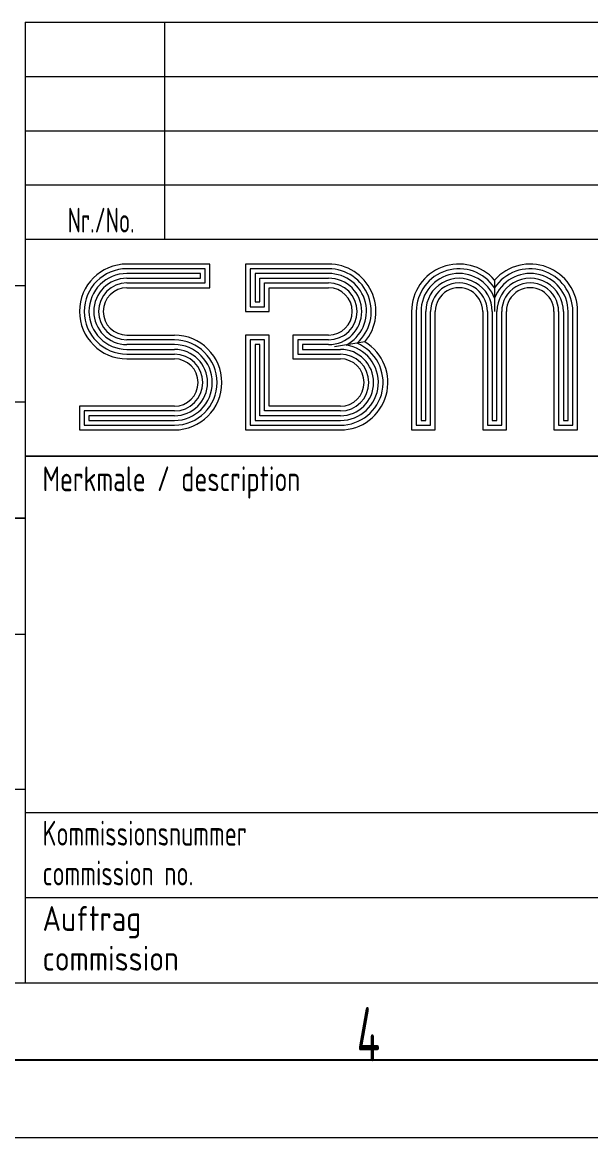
# Model space of a CAD drawing. Header units: millimetres. Extents: x 0 to 841, y 0 to 594.
# Drawn here: x 655.8 to 692.5, y 0 to 72 of the extents above; entities that cross this region are included whole.
import ezdxf

# ---------------------------------------------------------------- set-up
doc = ezdxf.new("R2010")
doc.units = ezdxf.units.MM
doc.layers.add('1', color=7, linetype='Continuous', true_color=0xffffff)
doc.layers.add('101', color=7, linetype='Continuous', true_color=0xffffff)
doc.styles.add('iso-1', font='isocp.shx')

# ---------------------------------------------------------------- blocks, each defined once
blk = doc.blocks.new('ISO16016', base_point=(631, 47.5))
at = {"layer": '1', "color": 4, "linetype": 'Continuous', "lineweight": 18}
for p, q in [((631, 55), (656, 55)), ((631, 55), (631, 47.5)), ((656, 55), (656, 47.5)), ((631, 47.5), (656, 47.5))]:
    blk.add_line(p, q, dxfattribs=at)
at = {"layer": '1', "color": 1, "linetype": 'Continuous', "lineweight": 13, "insert": (643.654, 48.664), "char_height": 1.2, "attachment_point": 8, "line_spacing_factor": 0.963855, "style": 'iso-1'}
blk.add_mtext('\\W0.6940;Schutzvermerk nach\\PProtected Endorsement regarding\\PISO 16016', dxfattribs=at)
blk = doc.blocks.new('Nach Kontur fertigen', base_point=(631, 40))
at = {"layer": '1', "color": 4, "linetype": 'Continuous', "lineweight": 18}
for p, q in [((631, 47.5), (656, 47.5)), ((631, 40), (631, 47.5)), ((656, 47.5), (656, 40)), ((656, 40), (631, 40))]:
    blk.add_line(p, q, dxfattribs=at)
at = {"layer": '1', "color": 1, "linetype": 'Continuous', "lineweight": 13, "insert": (643.5, 41.045), "char_height": 1.2, "attachment_point": 8, "line_spacing_factor": 0.963855, "style": 'iso-1'}
blk.add_mtext('\\W0.7060;Fehlende Maße nach Kontur fertigen\\Pmissing dimensiones after outline\\Pmanufacture.', dxfattribs=at)
blk = doc.blocks.new('ISO9013 - Thermisches Schneiden', base_point=(631, 32.5))
at = {"layer": '1', "color": 4, "linetype": 'Continuous', "lineweight": 18}
for p, q in [((631, 40), (631, 32.5)), ((631, 40), (656, 40)), ((656, 40), (656, 32.5)), ((631, 32.5), (656, 32.5))]:
    blk.add_line(p, q, dxfattribs=at)
at = {"layer": '1', "color": 1, "linetype": 'Continuous', "lineweight": 13, "insert": (643.064, 33.548), "char_height": 1.2, "attachment_point": 8, "line_spacing_factor": 0.963855, "style": 'iso-1'}
blk.add_mtext('\\W0.6723;Thermisches Schneiden\\PThermal cutting\\PEN ISO 9013 -', dxfattribs=at)
at = {"layer": '1', "color": 3, "linetype": 'Continuous', "lineweight": 13, "insert": (648.968, 33.374), "char_height": 1.2, "attachment_point": 7, "line_spacing_factor": 0.963855, "style": 'iso-1'}
blk.add_mtext('\\W0.6756;331', dxfattribs=at)
blk = doc.blocks.new('ISO9013 - Thermisches Schneiden [SBM]', base_point=(631, 32.5))
at = {"layer": '1', "color": 18, "linetype": 'Continuous', "lineweight": 25}
blk.add_blockref('ISO9013 - Thermisches Schneiden', (631, 32.5), dxfattribs=at)
blk = doc.blocks.new('ISO13920 - Allg_Tol_ f_ Schweißkonst_', base_point=(631, 22.5))
at = {"layer": '1', "color": 4, "linetype": 'Continuous', "lineweight": 18}
for p, q in [((631, 32.5), (656, 32.5)), ((631, 32.5), (631, 22.5)), ((656, 32.5), (656, 22.5)), ((631, 22.5), (656, 22.5))]:
    blk.add_line(p, q, dxfattribs=at)
at = {"layer": '1', "color": 1, "linetype": 'Continuous', "lineweight": 13, "insert": (643.231, 23.109), "char_height": 1.2, "attachment_point": 8, "line_spacing_factor": 0.963855, "style": 'iso-1'}
blk.add_mtext('\\W0.6988;Allgemeintoleranzen f.\\PSchweißkonstruktion\\PGeneral tolerances for\\Pwelded structure\\PEN ISO 13920 -', dxfattribs=at)
at = {"layer": '1', "color": 3, "linetype": 'Continuous', "lineweight": 13, "insert": (649.834, 22.778), "char_height": 1.2, "attachment_point": 7, "line_spacing_factor": 0.963855, "style": 'iso-1'}
blk.add_mtext('\\W0.6994;BF', dxfattribs=at)
blk = doc.blocks.new('ISO13920 - Allg_ Tol_ f_ Schweißkonst_ [SBM]', base_point=(631, 22.5))
at = {"layer": '1', "color": 18, "linetype": 'Continuous', "lineweight": 25}
blk.add_blockref('ISO13920 - Allg_Tol_ f_ Schweißkonst_', (631, 22.5), dxfattribs=at)

msp = doc.modelspace()

# ---------------------------------------------------------------- linework, layer by layer
at = {"layer": '1', "color": 4, "linetype": 'Continuous', "lineweight": 18}
for p, q in [((656, 72), (656, 10)), ((656, 72), (831, 72)), ((656, 58), (831, 58)), ((656, 58), (729, 58)), ((656, 58), (656, 44)), ((656, 44), (831, 44)), ((729, 44), (656, 44)), ((656, 21), (831, 21)), ((656, 10), (831, 10)), ((841, 0), (0, 0))]:
    msp.add_line(p, q, dxfattribs=at)
at = {"layer": '1', "color": 1, "linetype": 'Continuous', "lineweight": 13}
for p, q in [((665, 58), (665, 72)), ((656, 68.5), (831, 68.5)), ((656, 65), (831, 65)), ((656, 61.5), (831, 61.5)), ((656, 15.5), (729, 15.5)), ((25, 10), (831, 10))]:
    msp.add_line(p, q, dxfattribs=at)
at = {"layer": '1', "color": 1, "linetype": 'Continuous', "lineweight": 18}
for p, q in [((667.9198624, 56.395881), (662.5648624, 56.395881)), ((667.9198624, 54.865881), (667.9198624, 56.395881)), ((670.2148624, 56.395881), (670.2148624, 53.335881)), ((675.5698624, 56.395881), (670.2148624, 56.395881)), ((667.6138624, 56.089881), (662.5648624, 56.089881)), ((667.3078624, 55.783881), (662.5648624, 55.783881)), ((662.5648624, 55.477882), (667.3078624, 55.477881)), ((667.3078624, 55.477881), (667.3078624, 55.783881)), ((667.6138624, 55.171881), (667.6138624, 56.089881)), ((675.5698624, 56.089881), (670.5208624, 56.089881)), ((670.5208624, 56.089881), (670.5208624, 53.641881)), ((675.5698624, 55.783881), (670.8268624, 55.783881)), ((670.8268624, 55.783881), (670.8268624, 53.947881)), ((671.1328624, 55.477881), (675.5698624, 55.477881)), ((671.1328624, 53.947881), (671.1328624, 55.477881)), ((662.5648624, 55.171882), (667.6138624, 55.171881)), ((662.5648624, 54.865881), (667.9198624, 54.865881)), ((671.4388624, 55.171881), (675.5698624, 55.171881)), ((671.4388624, 53.641881), (671.4388624, 55.171881)), ((671.7448624, 54.865881), (675.5698624, 54.865881)), ((671.7448624, 53.335881), (671.7448624, 54.865881)), ((686.2798624, 55.359881), (686.2798624, 53.335881)), ((670.2148624, 53.335881), (671.7448624, 53.335881)), ((670.5208624, 53.641881), (671.4388624, 53.641881)), ((670.8268624, 53.947881), (671.1328624, 53.947881)), ((680.9248624, 53.335881), (680.9248624, 45.685881)), ((681.2308624, 53.335881), (681.2308624, 45.991881)), ((681.5368624, 53.335881), (681.5368624, 46.297881)), ((681.8428624, 46.297881), (681.8428624, 53.335881)), ((682.1488624, 45.991881), (682.1488624, 53.335881)), ((682.4548624, 45.685881), (682.4548624, 53.335881)), ((685.5148624, 53.335881), (685.5148624, 45.685881)), ((685.8208624, 53.335881), (685.8208624, 45.991881)), ((686.1268624, 53.335881), (686.1268624, 46.297881)), ((686.4328624, 46.297881), (686.4328624, 53.335881)), ((686.7388624, 45.991881), (686.7388624, 53.335881)), ((687.0448624, 45.685881), (687.0448624, 53.335881)), ((690.1048624, 53.335881), (690.1048624, 45.685881)), ((690.4108624, 53.335881), (690.4108624, 45.991881)), ((690.7168624, 53.335881), (690.7168624, 46.297881)), ((691.0228624, 46.297881), (691.0228624, 53.335881)), ((691.3288624, 45.991881), (691.3288624, 53.335881)), ((691.6348624, 45.685881), (691.6348624, 53.335881)), ((662.5648624, 51.805881), (665.6248624, 51.805881)), ((665.6248624, 51.499882), (662.5648624, 51.499881)), ((665.6248624, 51.193882), (662.5648624, 51.193881)), ((670.2148624, 51.805881), (670.2148624, 45.685881)), ((671.7448624, 51.805881), (670.2148624, 51.805881)), ((670.5208624, 51.499881), (670.5208624, 45.991881)), ((671.4388624, 51.499881), (670.5208624, 51.499881)), ((670.8268624, 51.193881), (670.8268624, 46.297881)), ((671.1328624, 51.193881), (670.8268624, 51.193881)), ((671.1328624, 46.603881), (671.1328624, 51.193881)), ((671.4388624, 46.909881), (671.4388624, 51.499881)), ((671.7448624, 47.215881), (671.7448624, 51.805881)), ((673.2748624, 51.805881), (673.2748624, 50.275881)), ((675.5698624, 51.805881), (673.2748624, 51.805881)), ((675.5698624, 51.499882), (673.5808624, 51.499881)), ((673.5808624, 51.499881), (673.5808624, 50.581881)), ((675.5698624, 51.193882), (673.8868624, 51.193881)), ((673.8868624, 51.193881), (673.8868624, 50.887881)), ((677.9128484, 51.367628), (675.9523624, 51.040882)), ((662.5648624, 50.887882), (665.6248624, 50.887881)), ((662.5648624, 50.581882), (665.6248624, 50.581881)), ((673.5808624, 50.581881), (676.3348624, 50.581881)), ((673.8868624, 50.887881), (676.3348624, 50.887881)), ((662.5648624, 50.275881), (665.6248624, 50.275881)), ((673.2748624, 50.275881), (676.3348624, 50.275881)), ((659.5048624, 47.215881), (659.5048624, 45.685881)), ((665.6248624, 47.215881), (659.5048624, 47.215881)), ((665.6248624, 46.909882), (659.8108624, 46.909881)), ((659.8108624, 46.909881), (659.8108624, 45.991881)), ((676.3348624, 46.909882), (671.4388624, 46.909881)), ((676.3348624, 47.215881), (671.7448624, 47.215881)), ((665.6248624, 46.603882), (660.1168624, 46.603881)), ((660.1168624, 46.603881), (660.1168624, 46.297881)), ((660.1168624, 46.297881), (665.6248624, 46.297881)), ((670.8268624, 46.297881), (676.3348624, 46.297881)), ((676.3348624, 46.603882), (671.1328624, 46.603881)), ((681.5368624, 46.297881), (681.8428624, 46.297881)), ((686.1268624, 46.297881), (686.4328624, 46.297881)), ((690.7168624, 46.297881), (691.0228624, 46.297881)), ((659.5048624, 45.685881), (665.6248624, 45.685881)), ((659.8108624, 45.991881), (665.6248624, 45.991881)), ((670.2148624, 45.685881), (676.3348624, 45.685881)), ((670.5208624, 45.991881), (676.3348624, 45.991881)), ((680.9248624, 45.685881), (682.4548624, 45.685881)), ((681.2308624, 45.991881), (682.1488624, 45.991881)), ((685.5148624, 45.685881), (687.0448624, 45.685881)), ((685.8208624, 45.991881), (686.7388624, 45.991881)), ((690.1048624, 45.685881), (691.6348624, 45.685881)), ((690.4108624, 45.991881), (691.3288624, 45.991881))]:
    msp.add_line(p, q, dxfattribs=at)
at = {"layer": '1', "color": 4, "linetype": 'Continuous', "lineweight": 25}
msp.add_line((836, 5), (20, 5), dxfattribs=at)
at = {"layer": '1', "color": 1, "linetype": 'Continuous', "lineweight": 18}
for centre, radius, start, end in [((662.5648624, 53.335881), 3.06, 90, 270), ((675.5698624, 53.335881), 3.060001, 319.967672, 90), ((683.9848624, 53.335881), 3.06, 41.409621, 180.000008), ((688.5748624, 53.335881), 3.06, 359.999992, 138.590379), ((662.5648624, 53.335881), 2.754, 90, 270), ((662.5648624, 53.335881), 2.448, 90, 270), ((662.5648624, 53.335881), 2.142, 90, 270), ((675.5698624, 53.335881), 2.754, 311.808807, 90), ((675.5698624, 53.335881), 2.448, 297.577827, 90), ((675.5698624, 53.335881), 2.142, 270, 90), ((683.9848624, 53.335881), 2.754, 33.557308, 180.000009), ((683.9848624, 53.335881), 2.448, 20.364127, 180.00001), ((683.9848624, 53.335881), 2.142, 359.999989, 180.000011), ((688.5748624, 53.335881), 2.754, 359.999991, 146.442692), ((688.5748624, 53.335881), 2.448, 359.99999, 159.635873), ((688.5748624, 53.335881), 2.142, 359.999989, 180.000011), ((662.5648624, 53.335881), 1.836, 90, 270), ((662.5648624, 53.335881), 1.53, 90, 270), ((675.5698624, 53.335881), 1.836, 270, 90), ((675.5698624, 53.335881), 1.53, 270, 90), ((683.9848624, 53.335881), 1.836, 359.999987, 180.000013), ((683.9848624, 53.335881), 1.53, 359.999984, 180.000016), ((688.5748624, 53.335881), 1.836, 359.999987, 180.000013), ((688.5748624, 53.335881), 1.53, 359.999984, 180.000016), ((665.6248624, 48.745881), 3.06, 270, 90), ((665.6248624, 48.745881), 2.754, 270, 90), ((665.6248624, 48.745881), 2.448, 270, 90), ((676.3348624, 48.745881), 3.06, 270, 58.956963), ((676.3348624, 48.745881), 2.754, 270, 67.11584), ((676.3348624, 48.745881), 2.448, 270, 81.346823), ((665.6248624, 48.745881), 2.142, 270, 90), ((665.6248624, 48.745881), 1.836, 270, 90), ((676.3348624, 48.745881), 2.142, 270, 90), ((676.3348624, 48.745881), 1.836, 270, 90), ((665.6248624, 48.745881), 1.53, 270, 90), ((676.3348624, 48.745881), 1.53, 270, 90)]:
    msp.add_arc(centre, radius, start, end, dxfattribs=at)
at = {"layer": '101', "color": 4, "linetype": 'Continuous', "lineweight": 18}
for p, q in [((656, 72), (656, 10)), ((656, 72), (831, 72)), ((656, 58), (831, 58)), ((656, 58), (729, 58)), ((656, 58), (656, 44)), ((656, 44), (831, 44)), ((729, 44), (656, 44)), ((656, 21), (831, 21)), ((656, 10), (831, 10)), ((841, 0), (0, 0))]:
    msp.add_line(p, q, dxfattribs=at)
at = {"layer": '101', "color": 1, "linetype": 'Continuous', "lineweight": 13}
for p, q in [((665, 58), (665, 72)), ((656, 68.5), (831, 68.5)), ((656, 65), (831, 65)), ((656, 61.5), (831, 61.5)), ((656, 15.5), (729, 15.5)), ((25, 10), (831, 10))]:
    msp.add_line(p, q, dxfattribs=at)
at = {"layer": '101', "color": 1, "linetype": 'Continuous', "lineweight": 18}
for p, q in [((667.9198624, 56.395881), (662.5648624, 56.395881)), ((667.9198624, 54.865881), (667.9198624, 56.395881)), ((670.2148624, 56.395881), (670.2148624, 53.335881)), ((675.5698624, 56.395881), (670.2148624, 56.395881)), ((667.6138624, 56.089881), (662.5648624, 56.089881)), ((667.3078624, 55.783881), (662.5648624, 55.783881)), ((662.5648624, 55.477882), (667.3078624, 55.477881)), ((667.3078624, 55.477881), (667.3078624, 55.783881)), ((667.6138624, 55.171881), (667.6138624, 56.089881)), ((675.5698624, 56.089881), (670.5208624, 56.089881)), ((670.5208624, 56.089881), (670.5208624, 53.641881)), ((675.5698624, 55.783881), (670.8268624, 55.783881)), ((670.8268624, 55.783881), (670.8268624, 53.947881)), ((671.1328624, 55.477881), (675.5698624, 55.477881)), ((671.1328624, 53.947881), (671.1328624, 55.477881)), ((662.5648624, 55.171882), (667.6138624, 55.171881)), ((662.5648624, 54.865881), (667.9198624, 54.865881)), ((671.4388624, 55.171881), (675.5698624, 55.171881)), ((671.4388624, 53.641881), (671.4388624, 55.171881)), ((671.7448624, 54.865881), (675.5698624, 54.865881)), ((671.7448624, 53.335881), (671.7448624, 54.865881)), ((686.2798624, 55.359881), (686.2798624, 53.335881)), ((670.2148624, 53.335881), (671.7448624, 53.335881)), ((670.5208624, 53.641881), (671.4388624, 53.641881)), ((670.8268624, 53.947881), (671.1328624, 53.947881)), ((680.9248624, 53.335881), (680.9248624, 45.685881)), ((681.2308624, 53.335881), (681.2308624, 45.991881)), ((681.5368624, 53.335881), (681.5368624, 46.297881)), ((681.8428624, 46.297881), (681.8428624, 53.335881)), ((682.1488624, 45.991881), (682.1488624, 53.335881)), ((682.4548624, 45.685881), (682.4548624, 53.335881)), ((685.5148624, 53.335881), (685.5148624, 45.685881)), ((685.8208624, 53.335881), (685.8208624, 45.991881)), ((686.1268624, 53.335881), (686.1268624, 46.297881)), ((686.4328624, 46.297881), (686.4328624, 53.335881)), ((686.7388624, 45.991881), (686.7388624, 53.335881)), ((687.0448624, 45.685881), (687.0448624, 53.335881)), ((690.1048624, 53.335881), (690.1048624, 45.685881)), ((690.4108624, 53.335881), (690.4108624, 45.991881)), ((690.7168624, 53.335881), (690.7168624, 46.297881)), ((691.0228624, 46.297881), (691.0228624, 53.335881)), ((691.3288624, 45.991881), (691.3288624, 53.335881)), ((691.6348624, 45.685881), (691.6348624, 53.335881)), ((662.5648624, 51.805881), (665.6248624, 51.805881)), ((665.6248624, 51.499882), (662.5648624, 51.499881)), ((665.6248624, 51.193882), (662.5648624, 51.193881)), ((670.2148624, 51.805881), (670.2148624, 45.685881)), ((671.7448624, 51.805881), (670.2148624, 51.805881)), ((670.5208624, 51.499881), (670.5208624, 45.991881)), ((671.4388624, 51.499881), (670.5208624, 51.499881)), ((670.8268624, 51.193881), (670.8268624, 46.297881)), ((671.1328624, 51.193881), (670.8268624, 51.193881)), ((671.1328624, 46.603881), (671.1328624, 51.193881)), ((671.4388624, 46.909881), (671.4388624, 51.499881)), ((671.7448624, 47.215881), (671.7448624, 51.805881)), ((673.2748624, 51.805881), (673.2748624, 50.275881)), ((675.5698624, 51.805881), (673.2748624, 51.805881)), ((675.5698624, 51.499882), (673.5808624, 51.499881)), ((673.5808624, 51.499881), (673.5808624, 50.581881)), ((675.5698624, 51.193882), (673.8868624, 51.193881)), ((673.8868624, 51.193881), (673.8868624, 50.887881)), ((677.9128484, 51.367628), (675.9523624, 51.040882)), ((662.5648624, 50.887882), (665.6248624, 50.887881)), ((662.5648624, 50.581882), (665.6248624, 50.581881)), ((673.5808624, 50.581881), (676.3348624, 50.581881)), ((673.8868624, 50.887881), (676.3348624, 50.887881)), ((662.5648624, 50.275881), (665.6248624, 50.275881)), ((673.2748624, 50.275881), (676.3348624, 50.275881)), ((659.5048624, 47.215881), (659.5048624, 45.685881)), ((665.6248624, 47.215881), (659.5048624, 47.215881)), ((665.6248624, 46.909882), (659.8108624, 46.909881)), ((659.8108624, 46.909881), (659.8108624, 45.991881)), ((676.3348624, 46.909882), (671.4388624, 46.909881)), ((676.3348624, 47.215881), (671.7448624, 47.215881)), ((665.6248624, 46.603882), (660.1168624, 46.603881)), ((660.1168624, 46.603881), (660.1168624, 46.297881)), ((660.1168624, 46.297881), (665.6248624, 46.297881)), ((670.8268624, 46.297881), (676.3348624, 46.297881)), ((676.3348624, 46.603882), (671.1328624, 46.603881)), ((681.5368624, 46.297881), (681.8428624, 46.297881)), ((686.1268624, 46.297881), (686.4328624, 46.297881)), ((690.7168624, 46.297881), (691.0228624, 46.297881)), ((659.5048624, 45.685881), (665.6248624, 45.685881)), ((659.8108624, 45.991881), (665.6248624, 45.991881)), ((670.2148624, 45.685881), (676.3348624, 45.685881)), ((670.5208624, 45.991881), (676.3348624, 45.991881)), ((680.9248624, 45.685881), (682.4548624, 45.685881)), ((681.2308624, 45.991881), (682.1488624, 45.991881)), ((685.5148624, 45.685881), (687.0448624, 45.685881)), ((685.8208624, 45.991881), (686.7388624, 45.991881)), ((690.1048624, 45.685881), (691.6348624, 45.685881)), ((690.4108624, 45.991881), (691.3288624, 45.991881))]:
    msp.add_line(p, q, dxfattribs=at)
at = {"layer": '101', "color": 4, "linetype": 'Continuous', "lineweight": 25}
msp.add_line((836, 5), (20, 5), dxfattribs=at)
at = {"layer": '101', "color": 1, "linetype": 'Continuous', "lineweight": 18}
for centre, radius, start, end in [((662.5648624, 53.335881), 3.06, 90, 270), ((675.5698624, 53.335881), 3.060001, 319.967672, 90), ((683.9848624, 53.335881), 3.06, 41.409621, 180.000008), ((688.5748624, 53.335881), 3.06, 359.999992, 138.590379), ((662.5648624, 53.335881), 2.754, 90, 270), ((662.5648624, 53.335881), 2.448, 90, 270), ((662.5648624, 53.335881), 2.142, 90, 270), ((675.5698624, 53.335881), 2.754, 311.808807, 90), ((675.5698624, 53.335881), 2.448, 297.577827, 90), ((675.5698624, 53.335881), 2.142, 270, 90), ((683.9848624, 53.335881), 2.754, 33.557308, 180.000009), ((683.9848624, 53.335881), 2.448, 20.364127, 180.00001), ((683.9848624, 53.335881), 2.142, 359.999989, 180.000011), ((688.5748624, 53.335881), 2.754, 359.999991, 146.442692), ((688.5748624, 53.335881), 2.448, 359.99999, 159.635873), ((688.5748624, 53.335881), 2.142, 359.999989, 180.000011), ((662.5648624, 53.335881), 1.836, 90, 270), ((662.5648624, 53.335881), 1.53, 90, 270), ((675.5698624, 53.335881), 1.836, 270, 90), ((675.5698624, 53.335881), 1.53, 270, 90), ((683.9848624, 53.335881), 1.836, 359.999987, 180.000013), ((683.9848624, 53.335881), 1.53, 359.999984, 180.000016), ((688.5748624, 53.335881), 1.836, 359.999987, 180.000013), ((688.5748624, 53.335881), 1.53, 359.999984, 180.000016), ((665.6248624, 48.745881), 3.06, 270, 90), ((665.6248624, 48.745881), 2.754, 270, 90), ((665.6248624, 48.745881), 2.448, 270, 90), ((676.3348624, 48.745881), 3.06, 270, 58.956963), ((676.3348624, 48.745881), 2.754, 270, 67.11584), ((676.3348624, 48.745881), 2.448, 270, 81.346823), ((665.6248624, 48.745881), 2.142, 270, 90), ((665.6248624, 48.745881), 1.836, 270, 90), ((676.3348624, 48.745881), 2.142, 270, 90), ((676.3348624, 48.745881), 1.836, 270, 90), ((665.6248624, 48.745881), 1.53, 270, 90), ((676.3348624, 48.745881), 1.53, 270, 90)]:
    msp.add_arc(centre, radius, start, end, dxfattribs=at)

# ---------------------------------------------------------------- block references
at = {"layer": '1', "color": 3, "linetype": 'Continuous', "lineweight": 13}
for name, p in [('ISO16016', (631, 47.5)), ('Nach Kontur fertigen', (631, 39.9999994))]:
    msp.add_blockref(name, p, dxfattribs=at)
at = {"layer": '1', "color": 18, "linetype": 'Continuous', "lineweight": 25}
for name, p in [('ISO9013 - Thermisches Schneiden [SBM]', (631, 32.4999994)), ('ISO13920 - Allg_ Tol_ f_ Schweißkonst_ [SBM]', (631, 22.4999994))]:
    msp.add_blockref(name, p, dxfattribs=at)

# ---------------------------------------------------------------- texts
at = {"layer": '1', "color": 3, "linetype": 'Continuous', "lineweight": 18, "attachment_point": 7, "line_spacing_factor": 0.963855, "style": 'iso-1'}
for s, insert, char_height in [('\\W0.5469; ', (658.5178947, 68.6186258), 2), ('\\W0.5469; ', (666.1521053, 68.6186258), 2), ('\\W0.5469; ', (658.5178947, 65.1186258), 2), ('\\W0.5469; ', (666.1521053, 65.1186258), 2), ('\\W0.5469; ', (658.5389474, 61.6186258), 2), ('\\W0.5469; ', (666.1731579, 61.6186258), 2), ('\\W1.0000;', (658.0298502, 37.1668448), 3), ('\\W1.0000;', (657.8640607, 31.6668448), 3), ('\\W1.0000;', (657.8640607, 26.6668448), 3), ('\\W1.0000;', (657.7772186, 21.6668448), 3), ('\\W1.0000;', (677.6868239, 16.4262859), 2.5), ('\\W1.0000;', (677.6868239, 10.9262859), 2.5)]:
    msp.add_mtext(s, dxfattribs=dict(at, insert=insert, char_height=char_height))
at = {"layer": '1', "color": 1, "linetype": 'Continuous', "lineweight": 18, "char_height": 1.6, "line_spacing_factor": 0.963855, "style": 'iso-1'}
for s, insert, attachment_point in [('\\W0.6908;Nr./No.', (660.9, 58.4249006), 8), ('\\W0.8007;Merkmale / description', (657.122736, 41.2485486), 7), ('\\W0.7508;Kommissionsnummer\\Pcommission no.', (657.122736, 16.281304), 7), ('\\W0.9206;Auftrag\\Pcommission', (657.122736, 10.781304), 7)]:
    msp.add_mtext(s, dxfattribs=dict(at, insert=insert, attachment_point=attachment_point))
at = {"layer": '1', "color": 1, "linetype": 'Continuous', "lineweight": 13, "insert": (677.3877205, 4.9275084), "char_height": 3.5, "attachment_point": 7, "line_spacing_factor": 0.963855, "style": 'iso-1'}
msp.add_mtext('\\W0.6380;4', dxfattribs=at)
at = {"layer": '101', "color": 3, "linetype": 'Continuous', "lineweight": 18, "attachment_point": 7, "line_spacing_factor": 0.963855, "style": 'iso-1'}
for s, insert, char_height in [('\\W0.5469; ', (658.5178947, 68.6186258), 2), ('\\W0.5469; ', (666.1521053, 68.6186258), 2), ('\\W0.5469; ', (658.5178947, 65.1186258), 2), ('\\W0.5469; ', (666.1521053, 65.1186258), 2), ('\\W0.5469; ', (658.5389474, 61.6186258), 2), ('\\W0.5469; ', (666.1731579, 61.6186258), 2), ('\\W1.0000;', (658.0298502, 37.1668448), 3), ('\\W1.0000;', (657.8640607, 31.6668448), 3), ('\\W1.0000;', (657.8640607, 26.6668448), 3), ('\\W1.0000;', (657.7772186, 21.6668448), 3), ('\\W1.0000;', (677.6868239, 16.4262859), 2.5), ('\\W1.0000;', (677.6868239, 10.9262859), 2.5)]:
    msp.add_mtext(s, dxfattribs=dict(at, insert=insert, char_height=char_height))
at = {"layer": '101', "color": 1, "linetype": 'Continuous', "lineweight": 18, "char_height": 1.6, "line_spacing_factor": 0.963855, "style": 'iso-1'}
for s, insert, attachment_point in [('\\W0.6908;Nr./No.', (660.9, 58.4249006), 8), ('\\W0.8007;Merkmale / description', (657.122736, 41.2485486), 7), ('\\W0.7508;Kommissionsnummer\\Pcommission no.', (657.122736, 16.281304), 7), ('\\W0.9206;Auftrag\\Pcommission', (657.122736, 10.781304), 7)]:
    msp.add_mtext(s, dxfattribs=dict(at, insert=insert, attachment_point=attachment_point))
at = {"layer": '101', "color": 1, "linetype": 'Continuous', "lineweight": 13, "insert": (677.3877205, 4.9275084), "char_height": 3.5, "attachment_point": 7, "line_spacing_factor": 0.963855, "style": 'iso-1'}
msp.add_mtext('\\W0.6380;4', dxfattribs=at)

doc.saveas('drawing.dxf')
